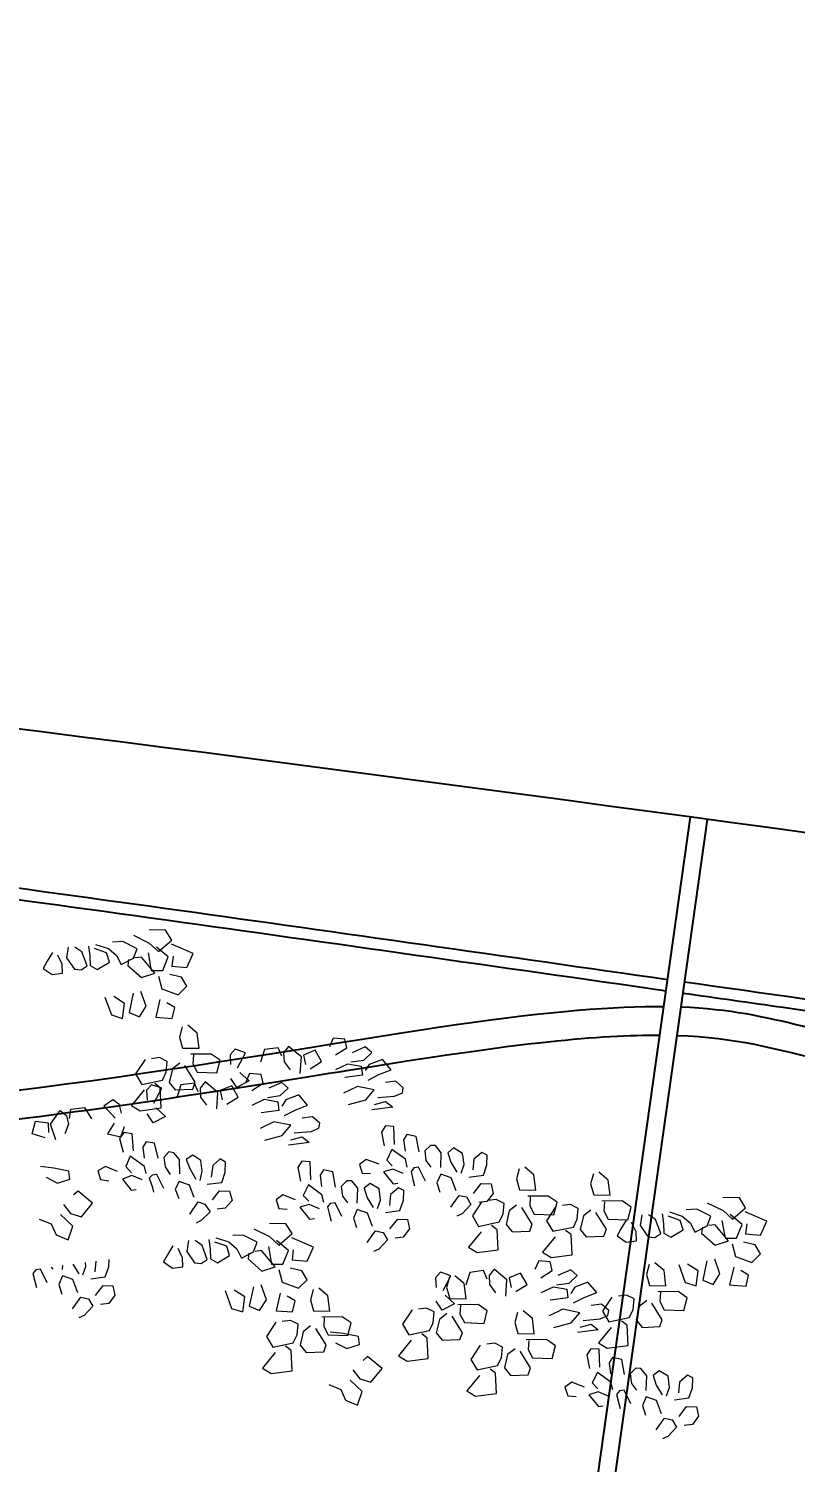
# Model space of a CAD drawing. Header units: metres. Extents: x 10 to 239, y 2 to 253.
# Drawn here: x 76.211 to 77.553, y 173.764 to 176.273 of the extents above; entities that cross this region are included whole.
import ezdxf

# ---------------------------------------------------------------- set-up
doc = ezdxf.new("R2010")
doc.units = ezdxf.units.M
doc.header["$MEASUREMENT"] = 0
doc.layers.get('Defpoints').update_dxf_attribs({"color": 9})
for name, color, linetype in [('-cotas', 252, 'Continuous'), ('1', 7, 'Continuous'), ('1estruct arco', 7, 'Continuous'), ('1lianas', 9, 'Continuous')]:
    doc.layers.add(name, color=color, linetype=linetype)
doc.layers.add('bloques veg', color=7, linetype='Continuous', lineweight=0, true_color=0xbbd5a5)
doc.styles.get("Standard").update_dxf_attribs({"font": 'arial.ttf'})
doc.dimstyles.get("Standard").update_dxf_attribs({"dimtxt": 0.18, "dimasz": 0.18, "dimexe": 0.18, "dimexo": 0.0625, "dimgap": 0.09, "dimtad": 0, "dimtih": 1, "dimtoh": 1, "dimdec": 4, "dimzin": 0, "dimdsep": 46, "dimtxsty": 'Standard', "dimcen": 0.09, "dimadec": 0, "dimazin": 0, "dimtfac": 1, "dimtdec": 4, "dimtofl": 0, "dimtmove": 0, "dimatfit": 3, "dimfxl": 1, "dimtolj": 1, "dimtzin": 0, "dimarcsym": 0})

# ---------------------------------------------------------------- blocks, each defined once
blk = doc.blocks.new('A$C0C3707A3')
at = {"layer": 'bloques veg'}
for p, q in [((2.0674, 0.6188), (2.0448, 0.6163)), ((2.0777, 0.6064), (2.0674, 0.6188)), ((2.0243, 0.6061), (2.0473, 0.5983)), ((2.0473, 0.5983), (2.0617, 0.5882)), ((2.0617, 0.5882), (2.0777, 0.6064)), ((2.1096, 0.5917), (2.0781, 0.6007)), ((1.9364, 0.5779), (1.9359, 0.5626)), ((1.9561, 0.5739), (1.9454, 0.5791)), ((1.9642, 0.583), (1.9677, 0.57)), ((1.9902, 0.5772), (1.9729, 0.5807)), ((1.9736, 0.5867), (1.992, 0.5835)), ((1.992, 0.5835), (2.0046, 0.5752)), ((2.0108, 0.5955), (1.9964, 0.5928)), ((2.0314, 0.5882), (2.0108, 0.5955)), ((2.0281, 0.5745), (2.0314, 0.5882)), ((2.0389, 0.5774), (2.0303, 0.5751)), ((2.0605, 0.5576), (2.0389, 0.5774)), ((2.0476, 0.5844), (2.055, 0.5608)), ((2.0759, 0.5827), (2.0577, 0.5941)), ((2.0708, 0.5627), (2.0759, 0.5827)), ((2.0824, 0.5844), (2.0827, 0.5706)), ((2.1034, 0.5714), (2.1096, 0.5917)), ((1.9159, 0.5677), (1.9101, 0.5546)), ((1.9314, 0.5533), (1.9236, 0.5651)), ((1.9359, 0.5626), (1.9489, 0.5487)), ((1.9657, 0.5555), (1.9561, 0.5739)), ((1.9677, 0.57), (1.9701, 0.5567)), ((1.9805, 0.5525), (1.9958, 0.5647)), ((1.9958, 0.5647), (1.9902, 0.5772)), ((2.0046, 0.5752), (2.0125, 0.5634)), ((2.0125, 0.5634), (2.0281, 0.5745)), ((2.0219, 0.5717), (2.0217, 0.5635)), ((2.0217, 0.5635), (2.043, 0.5494)), ((2.043, 0.5494), (2.0605, 0.5576)), ((2.055, 0.5608), (2.0708, 0.5627)), ((2.0979, 0.5572), (2.0812, 0.5585)), ((2.0827, 0.5706), (2.1034, 0.5714)), ((1.9101, 0.5546), (1.9059, 0.5441)), ((1.9059, 0.5441), (1.9194, 0.5373)), ((1.9194, 0.5373), (1.9335, 0.5411)), ((1.9335, 0.5411), (1.9314, 0.5533)), ((1.9489, 0.5487), (1.9582, 0.5488)), ((1.9582, 0.5488), (1.9657, 0.5555)), ((1.9701, 0.5567), (1.9805, 0.5525)), ((2.066, 0.5545), (2.0729, 0.5377)), ((2.0729, 0.5377), (2.0964, 0.5323)), ((2.0964, 0.5323), (2.1068, 0.5456)), ((2.1068, 0.5456), (2.0979, 0.5572)), ((2.0243, 0.5107), (2.0083, 0.5181)), ((2.0341, 0.5261), (2.0321, 0.4988)), ((2.0545, 0.5107), (2.0446, 0.5301)), ((2.0723, 0.5224), (2.0697, 0.4973)), ((2.0943, 0.5143), (2.0824, 0.5193)), ((1.9961, 0.5159), (2.0082, 0.4924)), ((2.0241, 0.4897), (2.0243, 0.5107)), ((2.0321, 0.4988), (2.0472, 0.4947)), ((2.0472, 0.4947), (2.0545, 0.5107)), ((2.0697, 0.4973), (2.0926, 0.4988)), ((2.0926, 0.4988), (2.0943, 0.5143)), ((2.3177, 0.5009), (2.3141, 0.4883)), ((2.3338, 0.5017), (2.3177, 0.5009)), ((2.3381, 0.4901), (2.3338, 0.5017)), ((2.0082, 0.4924), (2.0241, 0.4897)), ((2.108, 0.4889), (2.1061, 0.4744)), ((2.1294, 0.483), (2.1153, 0.4921)), ((2.1349, 0.4624), (2.1294, 0.483)), ((2.2578, 0.4814), (2.2522, 0.4717)), ((2.2774, 0.4692), (2.2578, 0.4814)), ((2.2952, 0.4809), (2.28, 0.4722)), ((2.306, 0.4664), (2.2952, 0.4809)), ((2.3238, 0.4781), (2.3381, 0.4901)), ((2.3636, 0.4946), (2.3466, 0.4842)), ((2.3735, 0.4879), (2.3636, 0.4946)), ((2.3639, 0.4761), (2.3735, 0.4879)), ((2.3895, 0.4806), (2.3722, 0.4713)), ((2.4033, 0.468), (2.3895, 0.4806)), ((2.1061, 0.4744), (2.1123, 0.4598)), ((2.1123, 0.4598), (2.1349, 0.4624)), ((2.1847, 0.4676), (2.1789, 0.459)), ((2.1789, 0.459), (2.1813, 0.4457)), ((2.1995, 0.4646), (2.1847, 0.4676)), ((2.1914, 0.4426), (2.1995, 0.4646)), ((2.2252, 0.4726), (2.222, 0.4543)), ((2.2437, 0.4776), (2.2252, 0.4726)), ((2.2502, 0.4665), (2.2437, 0.4776)), ((2.2522, 0.4717), (2.2544, 0.4595)), ((2.2544, 0.4595), (2.2641, 0.4493)), ((2.2788, 0.4463), (2.2774, 0.4692)), ((2.28, 0.4722), (2.2846, 0.4595)), ((2.2918, 0.4544), (2.306, 0.4664)), ((2.3269, 0.458), (2.3428, 0.4681)), ((2.3428, 0.4681), (2.3616, 0.4673)), ((2.3466, 0.4714), (2.3639, 0.4761)), ((2.3616, 0.4673), (2.3648, 0.4554)), ((2.3722, 0.4713), (2.3677, 0.462)), ((2.3734, 0.4495), (2.3871, 0.459)), ((2.3871, 0.459), (2.4033, 0.468)), ((2.0821, 0.4424), (2.0713, 0.4395)), ((2.0936, 0.4385), (2.0821, 0.4424)), ((2.0941, 0.4235), (2.0936, 0.4385)), ((2.1111, 0.4386), (2.102, 0.4291)), ((2.1527, 0.4567), (2.1247, 0.4527)), ((2.1283, 0.4525), (2.1293, 0.4399)), ((2.1293, 0.4399), (2.1368, 0.4292)), ((2.1662, 0.4498), (2.1527, 0.4567)), ((2.1641, 0.4318), (2.1662, 0.4498)), ((2.3648, 0.4554), (2.341, 0.449)), ((2.3599, 0.4389), (2.3421, 0.4272)), ((2.3837, 0.4371), (2.3599, 0.4389)), ((2.412, 0.4529), (2.3979, 0.4491)), ((2.4233, 0.4454), (2.412, 0.4529)), ((2.4129, 0.4322), (2.4229, 0.4383)), ((2.4229, 0.4383), (2.4233, 0.4454)), ((2.0626, 0.4372), (2.052, 0.4158)), ((2.0902, 0.412), (2.0941, 0.4235)), ((2.102, 0.4291), (2.1001, 0.41)), ((2.136, 0.415), (2.1187, 0.436)), ((2.1368, 0.4292), (2.1641, 0.4318)), ((2.194, 0.4154), (2.184, 0.4267)), ((2.2097, 0.4266), (2.194, 0.4154)), ((2.1953, 0.4367), (2.2097, 0.4266)), ((2.2092, 0.4369), (2.2056, 0.4243)), ((2.2253, 0.4377), (2.2092, 0.4369)), ((2.2153, 0.4141), (2.2296, 0.4261)), ((2.2296, 0.4261), (2.2253, 0.4377)), ((2.2551, 0.4306), (2.2381, 0.4202)), ((2.265, 0.424), (2.2551, 0.4306)), ((2.2554, 0.4121), (2.265, 0.424)), ((2.3508, 0.4121), (2.3738, 0.4217)), ((2.3738, 0.4217), (2.3837, 0.4371)), ((2.3867, 0.417), (2.4014, 0.4233)), ((2.3898, 0.4272), (2.4129, 0.4322)), ((2.4014, 0.4233), (2.4124, 0.4169)), ((2.052, 0.4158), (2.0626, 0.4023)), ((2.0626, 0.4023), (2.0902, 0.412)), ((2.0762, 0.4036), (2.0704, 0.3951)), ((2.091, 0.4006), (2.0762, 0.4036)), ((2.0885, 0.4011), (2.0803, 0.4059)), ((2.0829, 0.3787), (2.091, 0.4006)), ((2.0936, 0.3734), (2.0885, 0.4011)), ((2.1001, 0.41), (2.1095, 0.4009)), ((2.1095, 0.4009), (2.134, 0.4051)), ((2.1167, 0.4087), (2.1135, 0.3903)), ((2.1352, 0.4136), (2.1167, 0.4087)), ((2.134, 0.4051), (2.136, 0.415)), ((2.1417, 0.4025), (2.1352, 0.4136)), ((2.1493, 0.4174), (2.1437, 0.4078)), ((2.1437, 0.4078), (2.1459, 0.3955)), ((2.1689, 0.4052), (2.1493, 0.4174)), ((2.1703, 0.3823), (2.1689, 0.4052)), ((2.1867, 0.4169), (2.1715, 0.4082)), ((2.1715, 0.4082), (2.1761, 0.3955)), ((2.1833, 0.3904), (2.1975, 0.4024)), ((2.1975, 0.4024), (2.1867, 0.4169)), ((2.2184, 0.394), (2.2343, 0.4041)), ((2.2343, 0.4041), (2.2531, 0.4033)), ((2.2381, 0.4074), (2.2554, 0.4121)), ((2.2531, 0.4033), (2.2563, 0.3914)), ((2.2637, 0.4073), (2.2592, 0.398)), ((2.281, 0.4166), (2.2637, 0.4073)), ((2.2786, 0.395), (2.2948, 0.404)), ((2.2948, 0.404), (2.281, 0.4166)), ((2.4124, 0.4169), (2.3841, 0.4093)), ((2.0668, 0.3953), (2.0522, 0.3716)), ((2.0704, 0.3951), (2.0728, 0.3818)), ((2.1459, 0.3955), (2.1556, 0.3853)), ((2.2563, 0.3914), (2.2324, 0.385)), ((2.2649, 0.3855), (2.2786, 0.395)), ((2.3035, 0.3889), (2.2894, 0.3851)), ((2.3148, 0.3815), (2.3035, 0.3889)), ((2.3144, 0.3744), (2.3148, 0.3815)), ((2.4057, 0.3895), (2.4013, 0.3802)), ((2.4013, 0.3802), (2.4073, 0.362)), ((2.4172, 0.3903), (2.4057, 0.3895)), ((2.4214, 0.3658), (2.4172, 0.3903)), ((2.4369, 0.3816), (2.4333, 0.3736)), ((2.45, 0.3805), (2.4369, 0.3816)), ((2.4567, 0.3601), (2.45, 0.3805)), ((1.9694, 0.3552), (1.9878, 0.3602)), ((1.9878, 0.3602), (1.9998, 0.3459)), ((2.0142, 0.366), (2.0254, 0.3761)), ((2.0321, 0.3511), (2.0142, 0.366)), ((2.0254, 0.3761), (2.0348, 0.3716)), ((2.0348, 0.3716), (2.0394, 0.3588)), ((2.0522, 0.3716), (2.0654, 0.3658)), ((2.0654, 0.3658), (2.0936, 0.3734)), ((2.0855, 0.3514), (2.0755, 0.3627)), ((2.1012, 0.3626), (2.0855, 0.3514)), ((2.0868, 0.3727), (2.1012, 0.3626)), ((2.2514, 0.3749), (2.2336, 0.3632)), ((2.2752, 0.3732), (2.2514, 0.3749)), ((2.2653, 0.3577), (2.2752, 0.3732)), ((2.2782, 0.353), (2.2928, 0.3593)), ((2.2813, 0.3632), (2.3044, 0.3682)), ((2.2928, 0.3593), (2.3039, 0.3529)), ((2.3044, 0.3682), (2.3144, 0.3744)), ((2.4333, 0.3736), (2.4373, 0.3584)), ((2.4712, 0.371), (2.4643, 0.3622)), ((2.4643, 0.3622), (2.4677, 0.3491)), ((2.478, 0.3717), (2.4712, 0.371)), ((2.4874, 0.3626), (2.478, 0.3717)), ((2.4894, 0.3422), (2.4874, 0.3626)), ((2.5036, 0.3716), (2.4964, 0.3638)), ((2.4964, 0.3638), (2.5021, 0.3514)), ((2.5168, 0.3658), (2.5036, 0.3716)), ((2.5209, 0.3506), (2.5168, 0.3658)), ((2.5434, 0.3706), (2.5335, 0.3598)), ((2.5335, 0.3598), (2.5341, 0.3448)), ((2.5511, 0.368), (2.5434, 0.3706)), ((2.5524, 0.3544), (2.5511, 0.368)), ((2.7006, 0.3615), (2.6987, 0.347)), ((2.722, 0.3556), (2.7079, 0.3646)), ((1.9444, 0.3311), (1.9552, 0.3514)), ((1.9552, 0.3514), (1.9649, 0.3459)), ((1.9649, 0.3459), (1.9692, 0.3342)), ((1.9693, 0.3424), (1.9694, 0.3552)), ((2.0317, 0.344), (2.0243, 0.3281)), ((2.0434, 0.3262), (2.0465, 0.341)), ((2.2423, 0.3481), (2.2653, 0.3577)), ((2.3039, 0.3529), (2.2756, 0.3454)), ((2.3853, 0.3399), (2.377, 0.3318)), ((2.4039, 0.3355), (2.3853, 0.3399)), ((2.4188, 0.3581), (2.4136, 0.3428)), ((2.4136, 0.3428), (2.4224, 0.3358)), ((2.4392, 0.3473), (2.4188, 0.3581)), ((2.4431, 0.3367), (2.4392, 0.3473)), ((2.4589, 0.3386), (2.4524, 0.3369)), ((2.4707, 0.3208), (2.4589, 0.3386)), ((2.4677, 0.3491), (2.4758, 0.3408)), ((2.5021, 0.3514), (2.5123, 0.339)), ((2.5184, 0.3383), (2.5209, 0.3506)), ((2.5299, 0.3344), (2.5494, 0.3396)), ((2.5494, 0.3396), (2.5524, 0.3544)), ((2.5977, 0.3549), (2.5957, 0.3404)), ((2.5957, 0.3404), (2.602, 0.3258)), ((2.619, 0.349), (2.605, 0.358)), ((2.6246, 0.3283), (2.619, 0.349)), ((2.6987, 0.347), (2.7049, 0.3324)), ((2.7275, 0.335), (2.722, 0.3556)), ((2.8628, 0.3422), (2.8859, 0.3344)), ((2.906, 0.3549), (2.8834, 0.3523)), ((2.9002, 0.3243), (2.9163, 0.3425)), ((2.9163, 0.3425), (2.906, 0.3549)), ((1.921, 0.3143), (1.9231, 0.3324)), ((1.9231, 0.3324), (1.9406, 0.3324)), ((1.9406, 0.3324), (1.943, 0.3191)), ((1.9546, 0.3105), (1.9444, 0.3311)), ((1.9692, 0.3342), (1.9659, 0.3205)), ((2.0243, 0.3281), (2.0434, 0.3262)), ((2.0466, 0.333), (2.0421, 0.3236)), ((2.0421, 0.3236), (2.0492, 0.3057)), ((2.0583, 0.3326), (2.0466, 0.333)), ((2.0633, 0.3095), (2.0583, 0.3326)), ((2.0791, 0.3242), (2.0755, 0.3163)), ((2.0909, 0.3239), (2.0791, 0.3242)), ((2.0986, 0.3038), (2.0909, 0.3239)), ((2.2972, 0.3256), (2.2928, 0.3162)), ((2.3087, 0.3263), (2.2972, 0.3256)), ((2.3129, 0.3018), (2.3087, 0.3263)), ((2.377, 0.3318), (2.3824, 0.3205)), ((2.3824, 0.3205), (2.3938, 0.3212)), ((2.4236, 0.3315), (2.4112, 0.3258)), ((2.4112, 0.3258), (2.4267, 0.3114)), ((2.4387, 0.3274), (2.4236, 0.3315)), ((2.4524, 0.3369), (2.4492, 0.3314)), ((2.4492, 0.3314), (2.4532, 0.3208)), ((2.4532, 0.3208), (2.4566, 0.3124)), ((2.4906, 0.3332), (2.487, 0.3206)), ((2.487, 0.3206), (2.4927, 0.3081)), ((2.5054, 0.3302), (2.4906, 0.3332)), ((2.5147, 0.3129), (2.5054, 0.3302)), ((2.5392, 0.3125), (2.548, 0.3276)), ((2.548, 0.3276), (2.5616, 0.3289)), ((2.5616, 0.3289), (2.5662, 0.3162)), ((2.602, 0.3258), (2.6246, 0.3283)), ((2.6424, 0.3226), (2.6144, 0.3186)), ((2.6558, 0.3158), (2.6424, 0.3226)), ((2.7049, 0.3324), (2.7275, 0.335)), ((2.7453, 0.3293), (2.7173, 0.3253)), ((2.7208, 0.3251), (2.7219, 0.3125)), ((2.7588, 0.3224), (2.7453, 0.3293)), ((2.7566, 0.3044), (2.7588, 0.3224)), ((2.8027, 0.3191), (2.8062, 0.306)), ((2.8122, 0.3228), (2.8305, 0.3195)), ((2.8305, 0.3195), (2.8432, 0.3113)), ((2.8494, 0.3316), (2.835, 0.3289)), ((2.87, 0.3243), (2.8494, 0.3316)), ((2.8666, 0.3106), (2.87, 0.3243)), ((2.8859, 0.3344), (2.9002, 0.3243)), ((2.8861, 0.3205), (2.8936, 0.2969)), ((2.9145, 0.3188), (2.8963, 0.3302)), ((2.9094, 0.2988), (2.9145, 0.3188)), ((2.9481, 0.3278), (2.9166, 0.3368)), ((2.921, 0.3205), (2.9212, 0.3066)), ((2.9419, 0.3075), (2.9481, 0.3278)), ((1.9393, 0.3111), (1.921, 0.3143)), ((2.0596, 0.3016), (2.0555, 0.2865)), ((2.0814, 0.2899), (2.0596, 0.3016)), ((2.0755, 0.3163), (2.0795, 0.3011)), ((2.112, 0.3144), (2.1062, 0.3059)), ((2.1062, 0.3059), (2.1097, 0.2929)), ((2.1191, 0.314), (2.112, 0.3144)), ((2.1282, 0.306), (2.1191, 0.314)), ((2.1313, 0.2859), (2.1282, 0.306)), ((2.1458, 0.3142), (2.1372, 0.3072)), ((2.1372, 0.3072), (2.144, 0.2951)), ((2.1579, 0.3081), (2.1458, 0.3142)), ((2.1617, 0.294), (2.1579, 0.3081)), ((2.1754, 0.3035), (2.1752, 0.2871)), ((2.1843, 0.314), (2.1754, 0.3035)), ((2.1922, 0.3103), (2.1843, 0.314)), ((2.1935, 0.2967), (2.1922, 0.3103)), ((2.2928, 0.3162), (2.2988, 0.2981)), ((2.3284, 0.3176), (2.3248, 0.3097)), ((2.3248, 0.3097), (2.3288, 0.2945)), ((2.3415, 0.3165), (2.3284, 0.3176)), ((2.3482, 0.2962), (2.3415, 0.3165)), ((2.3627, 0.307), (2.3558, 0.2982)), ((2.3695, 0.3077), (2.3627, 0.307)), ((2.3789, 0.2986), (2.3695, 0.3077)), ((2.3951, 0.3076), (2.3879, 0.2998)), ((2.3879, 0.2998), (2.3936, 0.2874)), ((2.4083, 0.3018), (2.3951, 0.3076)), ((2.4124, 0.2866), (2.4083, 0.3018)), ((2.4349, 0.3066), (2.425, 0.2958)), ((2.4267, 0.3114), (2.4332, 0.3131)), ((2.4426, 0.304), (2.4349, 0.3066)), ((2.4439, 0.2904), (2.4426, 0.304)), ((2.5105, 0.2896), (2.5197, 0.3072)), ((2.5197, 0.3072), (2.5303, 0.3066)), ((2.5303, 0.3066), (2.5376, 0.2969)), ((2.5522, 0.3031), (2.5417, 0.2817)), ((2.559, 0.3038), (2.5482, 0.3009)), ((2.5662, 0.3162), (2.559, 0.3038)), ((2.5717, 0.3084), (2.5609, 0.3055)), ((2.5833, 0.3045), (2.5717, 0.3084)), ((2.5838, 0.2895), (2.5833, 0.3045)), ((2.6007, 0.3045), (2.5916, 0.2951)), ((2.6256, 0.2809), (2.6084, 0.3019)), ((2.6179, 0.3184), (2.6189, 0.3059)), ((2.6189, 0.3059), (2.6265, 0.2951)), ((2.6551, 0.3098), (2.6446, 0.2883)), ((2.6537, 0.2978), (2.6558, 0.3158)), ((2.6747, 0.315), (2.6638, 0.3121)), ((2.6862, 0.3111), (2.6747, 0.315)), ((2.6867, 0.2961), (2.6862, 0.3111)), ((2.6945, 0.3017), (2.6927, 0.2826)), ((2.7036, 0.3111), (2.6945, 0.3017)), ((2.7286, 0.2876), (2.7113, 0.3085)), ((2.7219, 0.3125), (2.7294, 0.3018)), ((2.7294, 0.3018), (2.7566, 0.3044)), ((2.7544, 0.3038), (2.7487, 0.2906)), ((2.77, 0.2894), (2.7621, 0.3012)), ((2.775, 0.314), (2.7744, 0.2987)), ((2.7744, 0.2987), (2.7875, 0.2847)), ((2.7947, 0.3099), (2.784, 0.3152)), ((2.8043, 0.2916), (2.7947, 0.3099)), ((2.8062, 0.306), (2.8086, 0.2927)), ((2.8287, 0.3132), (2.8115, 0.3168)), ((2.819, 0.2885), (2.8344, 0.3008)), ((2.8344, 0.3008), (2.8287, 0.3132)), ((2.8432, 0.3113), (2.851, 0.2994)), ((2.851, 0.2994), (2.8666, 0.3106)), ((2.8604, 0.3078), (2.8603, 0.2996)), ((2.8603, 0.2996), (2.8815, 0.2855)), ((2.8775, 0.3135), (2.8688, 0.3112)), ((2.8991, 0.2937), (2.8775, 0.3135)), ((2.8936, 0.2969), (2.9094, 0.2988)), ((2.9212, 0.3066), (2.9419, 0.3075)), ((2.0275, 0.2825), (2.0178, 0.2752)), ((2.045, 0.2779), (2.0275, 0.2825)), ((2.0555, 0.2865), (2.0646, 0.2785)), ((2.0851, 0.2805), (2.0814, 0.2899)), ((2.0935, 0.2792), (2.0901, 0.2748)), ((2.1, 0.281), (2.0935, 0.2792)), ((2.1118, 0.2632), (2.1, 0.281)), ((2.1097, 0.2929), (2.118, 0.2835)), ((2.144, 0.2951), (2.1545, 0.2816)), ((2.1606, 0.2809), (2.1617, 0.294)), ((2.171, 0.2767), (2.1905, 0.282)), ((2.1905, 0.282), (2.1935, 0.2967)), ((2.3103, 0.2942), (2.3051, 0.2788)), ((2.3051, 0.2788), (2.3139, 0.2719)), ((2.3307, 0.2833), (2.3103, 0.2942)), ((2.3346, 0.2728), (2.3307, 0.2833)), ((2.3558, 0.2982), (2.3592, 0.2852)), ((2.3592, 0.2852), (2.3673, 0.2769)), ((2.3809, 0.2782), (2.3789, 0.2986)), ((2.3936, 0.2874), (2.4038, 0.275)), ((2.4099, 0.2743), (2.4124, 0.2866)), ((2.425, 0.2958), (2.4256, 0.2808)), ((2.4409, 0.2756), (2.4439, 0.2904)), ((2.5275, 0.2826), (2.5205, 0.2783)), ((2.5376, 0.2969), (2.5275, 0.2826)), ((2.5417, 0.2817), (2.5522, 0.2682)), ((2.5799, 0.278), (2.5838, 0.2895)), ((2.5916, 0.2951), (2.5897, 0.276)), ((2.6236, 0.2711), (2.6256, 0.2809)), ((2.6265, 0.2951), (2.6537, 0.2978)), ((2.6446, 0.2883), (2.6552, 0.2749)), ((2.6552, 0.2749), (2.6828, 0.2846)), ((2.6828, 0.2846), (2.6867, 0.2961)), ((2.6927, 0.2826), (2.7021, 0.2735)), ((2.7265, 0.2777), (2.7286, 0.2876)), ((2.7487, 0.2906), (2.7445, 0.2802)), ((2.7445, 0.2802), (2.758, 0.2733)), ((2.7721, 0.2771), (2.77, 0.2894)), ((2.7875, 0.2847), (2.7967, 0.2849)), ((2.7967, 0.2849), (2.8043, 0.2916)), ((2.8086, 0.2927), (2.819, 0.2885)), ((2.8815, 0.2855), (2.8991, 0.2937)), ((2.9046, 0.2905), (2.9114, 0.2737)), ((2.9364, 0.2932), (2.9198, 0.2946)), ((2.935, 0.2684), (2.9454, 0.2817)), ((2.9454, 0.2817), (2.9364, 0.2932)), ((1.9568, 0.271), (1.9383, 0.2707)), ((1.9781, 0.2697), (1.9568, 0.271)), ((1.9645, 0.251), (1.981, 0.2589)), ((1.981, 0.2589), (1.9781, 0.2697)), ((2.0178, 0.2752), (2.0232, 0.2639)), ((2.0232, 0.2639), (2.0349, 0.2635)), ((2.0655, 0.2752), (2.0534, 0.2685)), ((2.0534, 0.2685), (2.0675, 0.2548)), ((2.0806, 0.2711), (2.0655, 0.2752)), ((2.0901, 0.2748), (2.0954, 0.2635)), ((2.0954, 0.2635), (2.0985, 0.2561)), ((2.1318, 0.2755), (2.1279, 0.264)), ((2.1279, 0.264), (2.1346, 0.2518)), ((2.1465, 0.2725), (2.1318, 0.2755)), ((2.1555, 0.2563), (2.1465, 0.2725)), ((2.1811, 0.2562), (2.1891, 0.2699)), ((2.1891, 0.2699), (2.2027, 0.2713)), ((2.2084, 0.2588), (2.1998, 0.2472)), ((2.2027, 0.2713), (2.2084, 0.2588)), ((2.2768, 0.2759), (2.2685, 0.2678)), ((2.2685, 0.2678), (2.2739, 0.2565)), ((2.2954, 0.2716), (2.2768, 0.2759)), ((2.3151, 0.2675), (2.3027, 0.2619)), ((2.3027, 0.2619), (2.3182, 0.2474)), ((2.3302, 0.2634), (2.3151, 0.2675)), ((2.3439, 0.2729), (2.3407, 0.2674)), ((2.3407, 0.2674), (2.3447, 0.2569)), ((2.3504, 0.2747), (2.3439, 0.2729)), ((2.3622, 0.2569), (2.3504, 0.2747)), ((2.3821, 0.2692), (2.3785, 0.2566)), ((2.3969, 0.2662), (2.3821, 0.2692)), ((2.4062, 0.2489), (2.3969, 0.2662)), ((2.4214, 0.2704), (2.4409, 0.2756)), ((2.4307, 0.2485), (2.4395, 0.2636)), ((2.4395, 0.2636), (2.4531, 0.2649)), ((2.4531, 0.2649), (2.4577, 0.2522)), ((2.5565, 0.2612), (2.5419, 0.2375)), ((2.5522, 0.2682), (2.5799, 0.278)), ((2.5782, 0.267), (2.5699, 0.2718)), ((2.5833, 0.2393), (2.5782, 0.267)), ((2.5897, 0.276), (2.5992, 0.2669)), ((2.5992, 0.2669), (2.6236, 0.2711)), ((2.6594, 0.2679), (2.6448, 0.2442)), ((2.6811, 0.2737), (2.6728, 0.2785)), ((2.6862, 0.246), (2.6811, 0.2737)), ((2.7021, 0.2735), (2.7265, 0.2777)), ((2.758, 0.2733), (2.7721, 0.2771)), ((2.8726, 0.2622), (2.8706, 0.2349)), ((2.8931, 0.2467), (2.8832, 0.2662)), ((2.9114, 0.2737), (2.935, 0.2684)), ((1.9478, 0.257), (1.9645, 0.251)), ((1.9943, 0.2439), (1.989, 0.2378)), ((2.0166, 0.2301), (1.9943, 0.2439)), ((2.0675, 0.2548), (2.074, 0.2566)), ((2.1526, 0.2323), (2.1616, 0.2509)), ((2.1616, 0.2509), (2.1714, 0.2489)), ((2.1798, 0.2395), (2.1694, 0.2263)), ((2.1714, 0.2489), (2.1798, 0.2395)), ((2.1998, 0.2472), (2.189, 0.2443)), ((2.2739, 0.2565), (2.2853, 0.2572)), ((2.3182, 0.2474), (2.3247, 0.2492)), ((2.3447, 0.2569), (2.3481, 0.2485)), ((2.3785, 0.2566), (2.3842, 0.2442)), ((2.4019, 0.2257), (2.4112, 0.2433)), ((2.4112, 0.2433), (2.4218, 0.2426)), ((2.4218, 0.2426), (2.4291, 0.2329)), ((2.4505, 0.2398), (2.4396, 0.2369)), ((2.4577, 0.2522), (2.4505, 0.2398)), ((2.555, 0.2318), (2.5833, 0.2393)), ((2.6448, 0.2442), (2.658, 0.2384)), ((2.658, 0.2384), (2.6862, 0.246)), ((2.7941, 0.247), (2.7922, 0.2325)), ((2.8155, 0.2411), (2.8014, 0.2501)), ((2.821, 0.2204), (2.8155, 0.2411)), ((2.8346, 0.252), (2.8468, 0.2285)), ((2.8628, 0.2468), (2.8469, 0.2541)), ((2.8626, 0.2258), (2.8628, 0.2468)), ((2.8857, 0.2308), (2.8931, 0.2467)), ((2.9109, 0.2585), (2.9083, 0.2334)), ((2.9328, 0.2504), (2.921, 0.2554)), ((2.9312, 0.2348), (2.9328, 0.2504)), ((1.9767, 0.2228), (1.9878, 0.2118)), ((2.0036, 0.2091), (2.0166, 0.2301)), ((2.1694, 0.2263), (2.1627, 0.221)), ((2.2433, 0.224), (2.2663, 0.2162)), ((2.2864, 0.2367), (2.2638, 0.2341)), ((2.2807, 0.2061), (2.2967, 0.2243)), ((2.2967, 0.2243), (2.2864, 0.2367)), ((2.4291, 0.2329), (2.419, 0.2186)), ((2.5419, 0.2375), (2.555, 0.2318)), ((2.6412, 0.2316), (2.6376, 0.219)), ((2.6572, 0.2324), (2.6412, 0.2316)), ((2.6473, 0.2088), (2.6615, 0.2207)), ((2.6615, 0.2207), (2.6572, 0.2324)), ((2.6871, 0.2253), (2.6701, 0.2149)), ((2.697, 0.2186), (2.6871, 0.2253)), ((2.7922, 0.2325), (2.7984, 0.2179)), ((2.7984, 0.2179), (2.821, 0.2204)), ((2.8468, 0.2285), (2.8626, 0.2258)), ((2.8706, 0.2349), (2.8857, 0.2308)), ((2.9083, 0.2334), (2.9312, 0.2348)), ((1.9935, 0.1948), (1.9747, 0.2084)), ((1.9878, 0.2118), (2.0036, 0.2091)), ((2.1832, 0.2009), (2.1867, 0.1878)), ((2.1926, 0.2046), (2.211, 0.2013)), ((2.211, 0.2013), (2.2236, 0.1931)), ((2.2298, 0.2134), (2.2154, 0.2107)), ((2.2504, 0.2061), (2.2298, 0.2134)), ((2.2471, 0.1924), (2.2504, 0.2061)), ((2.2663, 0.2162), (2.2807, 0.2061)), ((2.2665, 0.2023), (2.274, 0.1787)), ((2.2949, 0.2006), (2.2767, 0.212)), ((2.2898, 0.1806), (2.2949, 0.2006)), ((2.3286, 0.2096), (2.2971, 0.2186)), ((2.3014, 0.2023), (2.3017, 0.1884)), ((2.3224, 0.1893), (2.3286, 0.2096)), ((2.419, 0.2186), (2.412, 0.2144)), ((2.5487, 0.2033), (2.5455, 0.185)), ((2.5672, 0.2083), (2.5487, 0.2033)), ((2.5736, 0.1972), (2.5672, 0.2083)), ((2.5813, 0.212), (2.5757, 0.2024)), ((2.5757, 0.2024), (2.5778, 0.1902)), ((2.6008, 0.1998), (2.5813, 0.212)), ((2.6023, 0.177), (2.6008, 0.1998)), ((2.6186, 0.2116), (2.6035, 0.2029)), ((2.6035, 0.2029), (2.6081, 0.1901)), ((2.6295, 0.197), (2.6186, 0.2116)), ((2.67, 0.2021), (2.6874, 0.2067)), ((2.6874, 0.2067), (2.697, 0.2186)), ((2.6956, 0.202), (2.6912, 0.1926)), ((2.7129, 0.2113), (2.6956, 0.202)), ((2.7268, 0.1987), (2.7129, 0.2113)), ((2.7682, 0.2005), (2.7573, 0.1976)), ((2.7797, 0.1966), (2.7682, 0.2005)), ((2.8388, 0.2147), (2.8108, 0.2107)), ((2.8144, 0.2105), (2.8154, 0.198)), ((2.8523, 0.2079), (2.8388, 0.2147)), ((2.8501, 0.1898), (2.8523, 0.2079)), ((1.946, 0.1983), (1.9635, 0.1937)), ((1.9635, 0.1937), (1.972, 0.1797)), ((1.972, 0.1797), (1.9895, 0.1751)), ((1.9895, 0.1751), (1.9935, 0.1948)), ((2.1349, 0.1856), (2.1291, 0.1724)), ((2.1504, 0.1712), (2.1426, 0.183)), ((2.1554, 0.1958), (2.1549, 0.1805)), ((2.1549, 0.1805), (2.1679, 0.1665)), ((2.1751, 0.1917), (2.1644, 0.197)), ((2.1847, 0.1734), (2.1751, 0.1917)), ((2.1867, 0.1878), (2.1891, 0.1745)), ((2.2092, 0.195), (2.1919, 0.1986)), ((2.1995, 0.1703), (2.2148, 0.1826)), ((2.2148, 0.1826), (2.2092, 0.195)), ((2.2236, 0.1931), (2.2315, 0.1812)), ((2.2315, 0.1812), (2.2471, 0.1924)), ((2.2409, 0.1896), (2.2407, 0.1814)), ((2.2407, 0.1814), (2.262, 0.1673)), ((2.2579, 0.1953), (2.2493, 0.193)), ((2.2795, 0.1755), (2.2579, 0.1953)), ((2.274, 0.1787), (2.2898, 0.1806)), ((2.3017, 0.1884), (2.3224, 0.1893)), ((2.5082, 0.1983), (2.5023, 0.1897)), ((2.5023, 0.1897), (2.5047, 0.1764)), ((2.5229, 0.1952), (2.5082, 0.1983)), ((2.5149, 0.1733), (2.5229, 0.1952)), ((2.5213, 0.1928), (2.5193, 0.1783)), ((2.5426, 0.1869), (2.5286, 0.1959)), ((2.5481, 0.1663), (2.5426, 0.1869)), ((2.5778, 0.1902), (2.5875, 0.18)), ((2.6152, 0.1851), (2.6295, 0.197)), ((2.6504, 0.1887), (2.6663, 0.1987)), ((2.6883, 0.186), (2.6644, 0.1796)), ((2.6663, 0.1987), (2.6851, 0.198)), ((2.6851, 0.198), (2.6883, 0.186)), ((2.6968, 0.1802), (2.7106, 0.1897)), ((2.7106, 0.1897), (2.7268, 0.1987)), ((2.7355, 0.1836), (2.7214, 0.1798)), ((2.7468, 0.1761), (2.7355, 0.1836)), ((2.7486, 0.1952), (2.7381, 0.1738)), ((2.7763, 0.1701), (2.7802, 0.1816)), ((2.7802, 0.1816), (2.7797, 0.1966)), ((2.788, 0.1872), (2.7862, 0.1681)), ((2.7971, 0.1966), (2.788, 0.1872)), ((2.8221, 0.173), (2.8048, 0.194)), ((2.8154, 0.198), (2.8229, 0.1872)), ((2.8229, 0.1872), (2.8501, 0.1898)), ((2.1291, 0.1724), (2.1249, 0.162)), ((2.1249, 0.162), (2.1384, 0.1551)), ((2.1525, 0.1589), (2.1504, 0.1712)), ((2.1679, 0.1665), (2.1772, 0.1667)), ((2.1772, 0.1667), (2.1847, 0.1734)), ((2.1891, 0.1745), (2.1995, 0.1703)), ((2.262, 0.1673), (2.2795, 0.1755)), ((2.285, 0.1723), (2.2919, 0.1555)), ((2.3169, 0.175), (2.3002, 0.1764)), ((2.3154, 0.1502), (2.3258, 0.1635)), ((2.3258, 0.1635), (2.3169, 0.175)), ((2.5188, 0.1674), (2.5331, 0.1573)), ((2.5193, 0.1783), (2.5256, 0.1637)), ((2.5256, 0.1637), (2.5481, 0.1663)), ((2.566, 0.1606), (2.5379, 0.1566)), ((2.5794, 0.1537), (2.566, 0.1606)), ((2.643, 0.151), (2.6289, 0.16)), ((2.6834, 0.1696), (2.6656, 0.1579)), ((2.7071, 0.1678), (2.6834, 0.1696)), ((2.6973, 0.1524), (2.7071, 0.1678)), ((2.7133, 0.1578), (2.7364, 0.1629)), ((2.7364, 0.1629), (2.7464, 0.169)), ((2.7381, 0.1738), (2.7487, 0.1603)), ((2.7464, 0.169), (2.7468, 0.1761)), ((2.7487, 0.1603), (2.7763, 0.1701)), ((2.7746, 0.1591), (2.7663, 0.1639)), ((2.7862, 0.1681), (2.7956, 0.1589)), ((2.7956, 0.1589), (2.8201, 0.1632)), ((2.8201, 0.1632), (2.8221, 0.173)), ((2.0003, 0.1421), (2.0103, 0.13)), ((2.0163, 0.1293), (2.0189, 0.1416)), ((2.0189, 0.1416), (2.0175, 0.1467)), ((2.0315, 0.1504), (2.032, 0.1358)), ((2.0474, 0.1306), (2.0504, 0.1454)), ((2.0504, 0.1454), (2.0495, 0.1552)), ((2.1384, 0.1551), (2.1525, 0.1589)), ((2.2531, 0.144), (2.2511, 0.1167)), ((2.2735, 0.1285), (2.2636, 0.148)), ((2.2913, 0.1403), (2.2887, 0.1151)), ((2.2919, 0.1555), (2.3154, 0.1502)), ((2.3361, 0.1511), (2.3342, 0.1366)), ((2.3575, 0.1452), (2.3434, 0.1542)), ((2.363, 0.1246), (2.3575, 0.1452)), ((2.4758, 0.1411), (2.4652, 0.1196)), ((2.4953, 0.1463), (2.4845, 0.1434)), ((2.5068, 0.1424), (2.4953, 0.1463)), ((2.5074, 0.1274), (2.5068, 0.1424)), ((2.5175, 0.1461), (2.5075, 0.1574)), ((2.5243, 0.1424), (2.5152, 0.133)), ((2.5331, 0.1573), (2.5175, 0.1461)), ((2.5492, 0.1189), (2.532, 0.1398)), ((2.5415, 0.1564), (2.5425, 0.1438)), ((2.5425, 0.1438), (2.5501, 0.1331)), ((2.5773, 0.1357), (2.5794, 0.1537)), ((2.6216, 0.1569), (2.6197, 0.1424)), ((2.6197, 0.1424), (2.6259, 0.1278)), ((2.6485, 0.1303), (2.643, 0.151)), ((2.6743, 0.1427), (2.6973, 0.1524)), ((2.7358, 0.1476), (2.7076, 0.14)), ((2.7102, 0.1477), (2.7248, 0.1539)), ((2.7248, 0.1539), (2.7358, 0.1476)), ((2.7529, 0.1533), (2.7383, 0.1296)), ((2.7797, 0.1314), (2.7746, 0.1591)), ((1.9504, 0.1279), (1.9472, 0.1224)), ((1.9472, 0.1224), (1.9512, 0.1118)), ((1.9569, 0.1297), (1.9504, 0.1279)), ((1.9687, 0.1119), (1.9569, 0.1297)), ((1.9714, 0.1343), (1.9738, 0.1319)), ((1.9886, 0.1242), (1.985, 0.1116)), ((1.9874, 0.1332), (1.9869, 0.1385)), ((2.0034, 0.1212), (1.9886, 0.1242)), ((2.0127, 0.1039), (2.0034, 0.1212)), ((2.0279, 0.1254), (2.0474, 0.1306)), ((2.046, 0.1186), (2.0596, 0.1199)), ((2.0596, 0.1199), (2.0641, 0.1072)), ((2.2151, 0.1338), (2.2272, 0.1103)), ((2.2433, 0.1286), (2.2273, 0.1359)), ((2.2431, 0.1076), (2.2433, 0.1286)), ((2.2661, 0.1126), (2.2735, 0.1285)), ((2.3132, 0.1322), (2.3014, 0.1372)), ((2.3116, 0.1166), (2.3132, 0.1322)), ((2.3342, 0.1366), (2.3404, 0.122)), ((2.3404, 0.122), (2.363, 0.1246)), ((2.4652, 0.1196), (2.4758, 0.1062)), ((2.5035, 0.1159), (2.5074, 0.1274)), ((2.5152, 0.133), (2.5133, 0.1139)), ((2.5501, 0.1331), (2.5773, 0.1357)), ((2.6259, 0.1278), (2.6485, 0.1303)), ((2.6663, 0.1247), (2.6383, 0.1206)), ((2.6419, 0.1204), (2.6429, 0.1079)), ((2.6798, 0.1178), (2.6663, 0.1247)), ((2.7292, 0.1202), (2.7247, 0.1109)), ((2.7406, 0.121), (2.7292, 0.1202)), ((2.7383, 0.1296), (2.7515, 0.1239)), ((2.7449, 0.0965), (2.7406, 0.121)), ((2.7515, 0.1239), (2.7797, 0.1314)), ((1.9512, 0.1118), (1.9546, 0.1035)), ((1.985, 0.1116), (1.9907, 0.0992)), ((2.0372, 0.1035), (2.046, 0.1186)), ((2.0641, 0.1072), (2.057, 0.0948)), ((2.2272, 0.1103), (2.2431, 0.1076)), ((2.2511, 0.1167), (2.2661, 0.1126)), ((2.2887, 0.1151), (2.3116, 0.1166)), ((2.3102, 0.1046), (2.2993, 0.1017)), ((2.3217, 0.1007), (2.3102, 0.1046)), ((2.3222, 0.0857), (2.3217, 0.1007)), ((2.3391, 0.1007), (2.33, 0.0913)), ((2.3808, 0.1189), (2.3528, 0.1149)), ((2.3563, 0.1146), (2.3574, 0.1021)), ((2.3574, 0.1021), (2.3649, 0.0914)), ((2.3943, 0.112), (2.3808, 0.1189)), ((2.3921, 0.094), (2.3943, 0.112)), ((2.4758, 0.1062), (2.5035, 0.1159)), ((2.5017, 0.105), (2.4935, 0.1098)), ((2.5068, 0.0773), (2.5017, 0.105)), ((2.5133, 0.1139), (2.5227, 0.1048)), ((2.5227, 0.1048), (2.5472, 0.109)), ((2.5472, 0.109), (2.5492, 0.1189)), ((2.5762, 0.1051), (2.5656, 0.0837)), ((2.5957, 0.1104), (2.5848, 0.1075)), ((2.6072, 0.1065), (2.5957, 0.1104)), ((2.6077, 0.0915), (2.6072, 0.1065)), ((2.6247, 0.1065), (2.6155, 0.0971)), ((2.6496, 0.0829), (2.6323, 0.1039)), ((2.6429, 0.1079), (2.6504, 0.0971)), ((2.6504, 0.0971), (2.6776, 0.0998)), ((2.6776, 0.0998), (2.6798, 0.1178)), ((2.7247, 0.1109), (2.7307, 0.0927)), ((2.7604, 0.1123), (2.7567, 0.1043)), ((2.7567, 0.1043), (2.7608, 0.0891)), ((2.7735, 0.1111), (2.7604, 0.1123)), ((2.7801, 0.0908), (2.7735, 0.1111)), ((2.7946, 0.1017), (2.7877, 0.0928)), ((2.8015, 0.1023), (2.7946, 0.1017)), ((2.8109, 0.0932), (2.8015, 0.1023)), ((2.8271, 0.1022), (2.8198, 0.0945)), ((2.8403, 0.0965), (2.8271, 0.1022)), ((2.8669, 0.1013), (2.857, 0.0905)), ((2.8746, 0.0987), (2.8669, 0.1013)), ((2.0084, 0.0806), (2.0177, 0.0982)), ((2.0177, 0.0982), (2.0283, 0.0976)), ((2.0356, 0.0879), (2.0255, 0.0736)), ((2.0283, 0.0976), (2.0356, 0.0879)), ((2.057, 0.0948), (2.0461, 0.0919)), ((2.2906, 0.0994), (2.2801, 0.0779)), ((2.3183, 0.0742), (2.3222, 0.0857)), ((2.33, 0.0913), (2.3282, 0.0722)), ((2.3641, 0.0772), (2.3468, 0.0981)), ((2.3649, 0.0914), (2.3921, 0.094)), ((2.3855, 0.0959), (2.367, 0.0956)), ((2.3765, 0.0819), (2.3932, 0.0759)), ((2.4068, 0.0947), (2.3855, 0.0959)), ((2.3932, 0.0759), (2.4097, 0.0838)), ((2.4097, 0.0838), (2.4068, 0.0947)), ((2.48, 0.0992), (2.4654, 0.0755)), ((2.5656, 0.0837), (2.5762, 0.0703)), ((2.5762, 0.0703), (2.6038, 0.08)), ((2.6038, 0.08), (2.6077, 0.0915)), ((2.6155, 0.0971), (2.6137, 0.078)), ((2.6476, 0.0731), (2.6496, 0.0829)), ((2.7423, 0.0888), (2.7371, 0.0735)), ((2.7626, 0.078), (2.7423, 0.0888)), ((2.7877, 0.0928), (2.7912, 0.0798)), ((2.7912, 0.0798), (2.7992, 0.0715)), ((2.8129, 0.0728), (2.8109, 0.0932)), ((2.8198, 0.0945), (2.8255, 0.082)), ((2.8255, 0.082), (2.8358, 0.0697)), ((2.8443, 0.0813), (2.8403, 0.0965)), ((2.8418, 0.069), (2.8443, 0.0813)), ((2.857, 0.0905), (2.8575, 0.0755)), ((2.8729, 0.0703), (2.8759, 0.0851)), ((2.8759, 0.0851), (2.8746, 0.0987)), ((2.0255, 0.0736), (2.0184, 0.0694)), ((2.2801, 0.0779), (2.2907, 0.0645)), ((2.2907, 0.0645), (2.3183, 0.0742)), ((2.3166, 0.0633), (2.3083, 0.068)), ((2.3217, 0.0356), (2.3166, 0.0633)), ((2.3282, 0.0722), (2.3376, 0.0631)), ((2.3376, 0.0631), (2.362, 0.0673)), ((2.362, 0.0673), (2.3641, 0.0772)), ((2.423, 0.0688), (2.4177, 0.0627)), ((2.4453, 0.055), (2.423, 0.0688)), ((2.4654, 0.0755), (2.4786, 0.0697)), ((2.4786, 0.0697), (2.5068, 0.0773)), ((2.5804, 0.0632), (2.5658, 0.0396)), ((2.6021, 0.0691), (2.5939, 0.0738)), ((2.6072, 0.0413), (2.6021, 0.0691)), ((2.6137, 0.078), (2.6231, 0.0689)), ((2.6231, 0.0689), (2.6476, 0.0731)), ((2.7088, 0.0705), (2.7004, 0.0625)), ((2.7004, 0.0625), (2.7058, 0.0511)), ((2.7274, 0.0662), (2.7088, 0.0705)), ((2.7471, 0.0622), (2.7346, 0.0565)), ((2.7371, 0.0735), (2.7459, 0.0665)), ((2.7621, 0.0581), (2.7471, 0.0622)), ((2.7666, 0.0674), (2.7626, 0.078)), ((2.7759, 0.0676), (2.7727, 0.0621)), ((2.7727, 0.0621), (2.7767, 0.0515)), ((2.7824, 0.0693), (2.7759, 0.0676)), ((2.7941, 0.0515), (2.7824, 0.0693)), ((2.8141, 0.0639), (2.8105, 0.0513)), ((2.8289, 0.0608), (2.8141, 0.0639)), ((2.8382, 0.0435), (2.8289, 0.0608)), ((2.8533, 0.0651), (2.8729, 0.0703)), ((2.2949, 0.0575), (2.2803, 0.0338)), ((2.4054, 0.0478), (2.4165, 0.0368)), ((2.4323, 0.034), (2.4453, 0.055)), ((2.579, 0.0338), (2.6072, 0.0413)), ((2.7058, 0.0511), (2.7173, 0.0519)), ((2.7346, 0.0565), (2.7501, 0.0421)), ((2.7501, 0.0421), (2.7566, 0.0438)), ((2.7767, 0.0515), (2.7801, 0.0431)), ((2.8105, 0.0513), (2.8162, 0.0388)), ((2.8627, 0.0431), (2.8714, 0.0583)), ((2.8714, 0.0583), (2.885, 0.0596)), ((2.8896, 0.0469), (2.8825, 0.0345)), ((2.885, 0.0596), (2.8896, 0.0469)), ((2.2803, 0.0338), (2.2935, 0.028)), ((2.2935, 0.028), (2.3217, 0.0356)), ((2.3747, 0.0233), (2.3923, 0.0186)), ((2.4222, 0.0197), (2.4035, 0.0333)), ((2.4165, 0.0368), (2.4323, 0.034)), ((2.5658, 0.0396), (2.579, 0.0338)), ((2.8339, 0.0203), (2.8432, 0.0379)), ((2.8432, 0.0379), (2.8538, 0.0373)), ((2.861, 0.0276), (2.8509, 0.0132)), ((2.8538, 0.0373), (2.861, 0.0276)), ((2.8825, 0.0345), (2.8716, 0.0316)), ((2.3923, 0.0186), (2.4007, 0.0046)), ((2.4007, 0.0046), (2.4182, 0)), ((2.4182, 0), (2.4222, 0.0197)), ((2.8509, 0.0132), (2.8439, 0.009))]:
    blk.add_line(p, q, dxfattribs=at)
blk = doc.blocks.new('*D90')
at = {"layer": '-cotas', "color": 0, "lineweight": -2, "transparency": 16777216}
for p, q in [((35.5997, 175.5332), (35.5997, 162.1857)), ((89.3642, 175.5332), (89.3642, 162.1857)), ((35.7797, 162.3657), (58.2102, 162.3657)), ((89.1842, 162.3657), (59.8709, 162.3657))]:
    blk.add_line(p, q, dxfattribs=at)
at = {"layer": '-cotas', "color": 0, "transparency": 16777216}
for points in [[(35.7797, 162.3957), (35.7797, 162.3357), (35.5997, 162.3657)], [(89.1842, 162.3957), (89.1842, 162.3357), (89.3642, 162.3657)]]:
    blk.add_solid(points, dxfattribs=at)
at = {"layer": 'Defpoints', "color": 0, "transparency": 16777216}
for p in [(35.5997, 175.5957), (89.3642, 175.5957), (89.3642, 162.3657)]:
    blk.add_point(p, dxfattribs=at)
at = {"layer": '-cotas', "color": 0, "transparency": 16777216, "insert": (59.0405, 162.3657), "char_height": 0.3, "attachment_point": 5}
blk.add_mtext('\\A1;53.7645', dxfattribs=at)

msp = doc.modelspace()

# ---------------------------------------------------------------- linework, layer by layer
at = {"layer": '1'}
for p, q in [((77.03779, 172.53342), (77.36893, 174.89361)), ((77.06752, 172.52939), (77.39864, 174.88944))]:
    msp.add_line(p, q, dxfattribs=at)
msp.add_arc((59.4886, 43.1172), 132.98381, 80.7950053, 84.7375815, dxfattribs=at)
for points, knots in [([(75.59992, 174.84703), (75.61281, 174.84542), (76.16757, 174.77573), (76.76103, 174.69026), (77.32906, 174.60941)], [8.9764084, 8.9764084, 8.9764084, 8.9764084, 9, 9.9900075, 9.9900075, 9.9900075, 9.9900075]), ([(77.35598, 174.5854), (77.41449, 174.57707), (77.47289, 174.56876), (78.02956, 174.48977), (78.51993, 174.42123), (79.00965, 174.35239)], [10.00735185, 10.00735185, 10.00735185, 10.00735185, 10.10932259, 10.10932259, 10.98226916, 10.98226916, 10.98226916, 10.98226916])]:
    msp.add_open_spline(points, degree=3, knots=knots, dxfattribs=at)
for points in [[(75.59789, 174.82713), (76.15157, 174.75779), (76.74437, 174.67254), (77.32628, 174.58963)], [(77.35876, 174.60518), (77.91781, 174.52565), (78.46521, 174.44883), (79.01241, 174.37206)]]:
    msp.add_open_spline(points, degree=3, dxfattribs=at)
at = {"layer": '1estruct arco'}
for radius, start, end in [(21.59873, 28.135936, 149.788644), (21.51609, 28.183951, 149.787683), (20.72709, 28.662092, 149.778129)]:
    msp.add_arc((59.06396, 158.01334), radius, start, end, dxfattribs=at)
at = {"layer": '1lianas'}
for points, knots in [([(75.5512, 174.36867), (76.06652, 174.37187), (76.90006, 174.53656), (77.23681, 174.56282), (77.3224, 174.56194)], [1.36467909, 1.36467909, 1.36467909, 1.36467909, 1.98467641, 2.2912818, 2.2912818, 2.2912818, 2.2912818]), ([(77.35259, 174.56121), (77.52316, 174.55453), (77.66687, 174.45479), (78.59786, 174.41776), (79.00592, 174.32582)], [2.3286446, 2.3286446, 2.3286446, 2.3286446, 2.9846764, 3.7107322, 3.7107322, 3.7107322, 3.7107322]), ([(75.5461, 174.31861), (75.74471, 174.31954), (75.94859, 174.33628), (76.37291, 174.38611), (76.58998, 174.42165), (76.91261, 174.47322), (77.02918, 174.49062), (77.20083, 174.50882), (77.26352, 174.51221), (77.31539, 174.51199)], [1.36252643, 1.36252643, 1.36252643, 1.36252643, 1.59840254, 1.59840254, 1.87547863, 1.87547863, 2.09216073, 2.09216073, 2.28323517, 2.28323517, 2.28323517, 2.28323517]), ([(77.3456, 174.51143), (77.4508, 174.5079), (77.5124, 174.4887), (77.67198, 174.45089), (77.74509, 174.43541), (78.08909, 174.39086), (78.48279, 174.37152), (78.89524, 174.29819), (78.94782, 174.28771), (78.99894, 174.27611)], [2.3218935, 2.3218935, 2.3218935, 2.3218935, 2.742207, 2.742207, 2.9974113, 2.9974113, 3.6205046, 3.6205046, 3.7131486, 3.7131486, 3.7131486, 3.7131486])]:
    msp.add_open_spline(points, degree=3, knots=knots, dxfattribs=at)

# ---------------------------------------------------------------- block references
at = {"layer": 'bloques veg', "color": 2, "xscale": 1.260409816243446, "yscale": 1.260409816243446, "zscale": 1.260409816243446, "rotation": 352.4663083543422}
msp.add_blockref('A$C0C3707A3', (73.76486, 174.26374), dxfattribs=at)

# ---------------------------------------------------------------- dimensions: what is measured, and where the dimension line sits
at = {"layer": '-cotas'}
dim = msp.add_linear_dim(base=(89.36416, 162.36569), p1=(35.59966, 175.59571), p2=(89.36416, 175.59571), angle=0, dimstyle='Standard', override={"dimtxt": 0.3}, dxfattribs=at)
dim.commit()
dim.dimension.update_dxf_attribs({"geometry": '*D90', "text_midpoint": (59.04055, 162.36569), "dimtype": 161})

doc.saveas('drawing.dxf')
